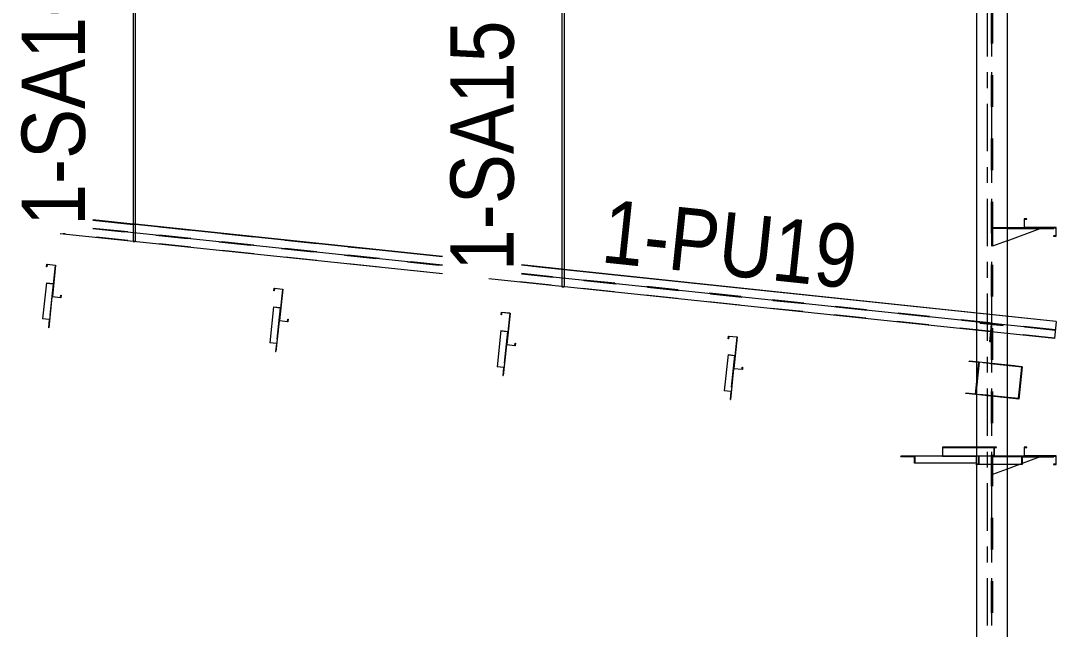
# Model space of a CAD drawing. Header units: millimetres. Extents: x -49 to 1122, y -181 to 639.
# Drawn here: x 1002.4 to 1067.9, y 493.5 to 532 of the extents above; entities that cross this region are included whole.
import ezdxf

# ---------------------------------------------------------------- set-up
doc = ezdxf.new("R2010")
doc.units = ezdxf.units.MM
for name, pattern in [('XKITLINE00', [0]), ('XKITLINE02', [4, 2, -2]), ('XKITLINE03', [6, 3, -1, 1, -1])]:
    doc.linetypes.add(name, pattern=pattern)
for name, color, linetype, lineweight in [('Part', 2, 'Continuous', 0), ('PartMark', 7, 'Continuous', 0), ('S-grid', 1, 'Continuous', 0)]:
    doc.layers.add(name, color=color, linetype=linetype, lineweight=lineweight)
doc.styles.add('ARIAL', font='ARIAL.TTF')

# ---------------------------------------------------------------- blocks, each defined once
blk = doc.blocks.new('*A291')
at = {"layer": 'Part'}
blk.add_hatch(color=3, dxfattribs=at).paths.add_polyline_path([(1062.399, 510.422), (1062.402, 510.444), (1063.034, 510.378), (1062.818, 508.334), (1062.186, 508.4), (1062.188, 508.422), (1062.795, 508.359), (1063.006, 510.359)], flags=17)
blk = doc.blocks.new('*A292')
at = {"layer": 'Part'}
blk.add_hatch(color=3, dxfattribs=at).paths.add_polyline_path([(1060.747, 504.98), (1060.747, 504.464), (1063.034, 504.464), (1063.034, 503.909), (1062.843, 503.909), (1062.843, 503.929), (1063.011, 503.929), (1063.011, 504.444), (1060.724, 504.444), (1060.724, 505), (1060.914, 505), (1060.914, 504.98)], flags=17)
blk = doc.blocks.new('*A293')
at = {"layer": 'Part'}
blk.add_hatch(color=3, dxfattribs=at).paths.add_polyline_path([(1004.951, 514.477), (1004.966, 514.623), (1004.986, 514.621), (1004.968, 514.455), (1004.416, 514.513), (1004.626, 516.504), (1004.113, 516.558), (1004.098, 516.413), (1004.078, 516.415), (1004.095, 516.58), (1004.648, 516.522), (1004.438, 514.531)], flags=17)
blk = doc.blocks.new('*A301')
at = {"layer": 'Part'}
blk.add_hatch(color=3, dxfattribs=at).paths.add_polyline_path([(1019.315, 512.962), (1019.331, 513.108), (1019.351, 513.106), (1019.333, 512.94), (1018.781, 512.998), (1018.991, 514.989), (1018.478, 515.043), (1018.463, 514.897), (1018.443, 514.9), (1018.46, 515.065), (1019.013, 515.007), (1018.803, 513.016)], flags=17)
blk = doc.blocks.new('*A410')
at = {"layer": 'Part'}
blk.add_hatch(color=3, dxfattribs=at).paths.add_polyline_path([(1046.916, 508.575), (1046.919, 508.601), (1047.361, 508.555), (1047.305, 508.02), (1047.283, 508.022), (1047.336, 508.53)], flags=17)
blk = doc.blocks.new('*A411')
at = {"layer": 'Part'}
blk.add_hatch(color=3, dxfattribs=at).paths.add_polyline_path([(1058.08, 504.422), (1058.08, 504.444), (1058.999, 504.444), (1058.999, 504), (1058.953, 504), (1058.953, 504.422)], flags=17)
blk = doc.blocks.new('*A424')
at = {"layer": 'Part'}
blk.add_hatch(color=3, dxfattribs=at).paths.add_polyline_path([(1033.68, 511.447), (1033.695, 511.592), (1033.715, 511.59), (1033.698, 511.425), (1033.145, 511.483), (1033.355, 513.474), (1032.843, 513.528), (1032.827, 513.382), (1032.807, 513.384), (1032.825, 513.55), (1033.377, 513.492), (1033.167, 511.501)], flags=17)
blk = doc.blocks.new('*A426')
at = {"layer": 'Part'}
blk.add_hatch(color=3, dxfattribs=at).paths.add_polyline_path([(1003.822, 513.12), (1003.825, 513.147), (1004.267, 513.1), (1004.21, 512.565), (1004.188, 512.567), (1004.242, 513.076)], flags=17)
blk = doc.blocks.new('*A427')
at = {"layer": 'Part'}
blk.add_hatch(color=3, dxfattribs=at).paths.add_polyline_path([(1018.187, 511.605), (1018.19, 511.632), (1018.632, 511.585), (1018.575, 511.05), (1018.553, 511.052), (1018.607, 511.561)], flags=17)
blk = doc.blocks.new('*A428')
at = {"layer": 'Part'}
blk.add_hatch(color=3, dxfattribs=at).paths.add_polyline_path([(1048.045, 509.931), (1048.06, 510.077), (1048.08, 510.075), (1048.063, 509.909), (1047.51, 509.968), (1047.72, 511.959), (1047.207, 512.013), (1047.192, 511.867), (1047.172, 511.869), (1047.19, 512.035), (1047.742, 511.977), (1047.532, 509.986)], flags=17)
blk = doc.blocks.new('*A429')
at = {"layer": 'Part'}
blk.add_hatch(color=3, dxfattribs=at).paths.add_polyline_path([(1032.552, 510.09), (1032.554, 510.117), (1032.996, 510.07), (1032.94, 509.535), (1032.918, 509.537), (1032.971, 510.046)], flags=17)
blk = doc.blocks.new('*A1727')
at = {"layer": 'Part', "color": 2, "linetype": 'XKITLINE00', "lineweight": 0}
for p, q in [((1062.399, 510.422), (1062.402, 510.444)), ((1063.006, 510.359), (1062.399, 510.422)), ((1065.272, 510.148), (1062.402, 510.444)), ((1062.402, 510.444), (1063.034, 510.378)), ((1062.795, 508.359), (1063.006, 510.359)), ((1063.034, 510.378), (1062.818, 508.334)), ((1065.755, 510.097), (1063.034, 510.378)), ((1065.272, 510.148), (1065.755, 510.097)), ((1065.755, 510.097), (1065.541, 508.053)), ((1062.186, 508.4), (1062.188, 508.422)), ((1062.818, 508.334), (1062.186, 508.4)), ((1062.795, 508.36), (1062.188, 508.422)), ((1062.188, 508.422), (1062.795, 508.359)), ((1065.541, 508.053), (1062.818, 508.334))]:
    blk.add_line(p, q, dxfattribs=at)
at = {"layer": 'Part', "color": 7, "linetype": 'XKITLINE02', "lineweight": 0}
for p, q in [((1065.27, 510.126), (1062.399, 510.422)), ((1065.734, 510.077), (1063.006, 510.359)), ((1065.27, 510.126), (1065.272, 510.148)), ((1065.734, 510.077), (1065.27, 510.126)), ((1065.524, 508.077), (1065.734, 510.077)), ((1065.058, 508.104), (1062.186, 508.4)), ((1065.06, 508.126), (1062.795, 508.36)), ((1065.524, 508.077), (1062.795, 508.359)), ((1065.058, 508.104), (1065.06, 508.126)), ((1065.541, 508.053), (1065.058, 508.104)), ((1065.06, 508.126), (1065.524, 508.077))]:
    blk.add_line(p, q, dxfattribs=at)
blk = doc.blocks.new('*A1728')
at = {"layer": 'Part', "color": 2, "linetype": 'XKITLINE00', "lineweight": 0}
for p, q in [((1064.131, 505), (1060.724, 505)), ((1060.724, 505), (1060.724, 504.444)), ((1060.747, 504.464), (1060.747, 504.98)), ((1060.747, 504.98), (1064.131, 504.98)), ((1060.914, 504.98), (1060.914, 505)), ((1064.003, 504.464), (1064.003, 504.98)), ((1064.131, 504.98), (1064.131, 505)), ((1063.011, 504.444), (1060.724, 504.444)), ((1060.747, 504.464), (1065.755, 504.464)), ((1063.011, 503.929), (1063.011, 504.444)), ((1063.034, 503.909), (1063.034, 504.464)), ((1065.755, 504.464), (1065.755, 503.909)), ((1062.843, 503.909), (1062.843, 503.929)), ((1063.011, 503.929), (1062.843, 503.929)), ((1065.755, 503.909), (1062.843, 503.909))]:
    blk.add_line(p, q, dxfattribs=at)
at = {"layer": 'Part', "color": 7, "linetype": 'XKITLINE02', "lineweight": 0}
for p, q in [((1063.985, 504.444), (1063.985, 505)), ((1065.738, 504.444), (1063.011, 504.444)), ((1065.738, 503.929), (1065.738, 504.444)), ((1063.011, 503.929), (1065.738, 503.929)), ((1065.61, 503.909), (1065.61, 503.929))]:
    blk.add_line(p, q, dxfattribs=at)
blk = doc.blocks.new('*A1729')
at = {"layer": 'Part', "color": 2, "linetype": 'XKITLINE00', "lineweight": 0}
for p, q in [((1004.078, 516.415), (1004.095, 516.58)), ((1004.095, 516.58), (1004.648, 516.522)), ((1004.098, 516.413), (1004.078, 516.415)), ((1004.113, 516.558), (1004.098, 516.413)), ((1004.626, 516.504), (1004.113, 516.558)), ((1004.626, 516.504), (1004.416, 514.513)), ((1004.648, 516.522), (1004.438, 514.531)), ((1004.951, 514.477), (1004.966, 514.623)), ((1004.966, 514.623), (1004.986, 514.621)), ((1004.986, 514.621), (1004.968, 514.455)), ((1004.968, 514.455), (1004.416, 514.513)), ((1004.438, 514.531), (1004.951, 514.477))]:
    blk.add_line(p, q, dxfattribs=at)
blk = doc.blocks.new('*A1737')
at = {"layer": 'Part', "color": 2, "linetype": 'XKITLINE00', "lineweight": 0}
for p, q in [((1018.443, 514.9), (1018.46, 515.065)), ((1018.463, 514.897), (1018.443, 514.9)), ((1018.46, 515.065), (1019.013, 515.007)), ((1018.478, 515.043), (1018.463, 514.897)), ((1018.991, 514.989), (1018.478, 515.043)), ((1018.991, 514.989), (1018.781, 512.998)), ((1019.013, 515.007), (1018.803, 513.016)), ((1019.333, 512.94), (1018.781, 512.998)), ((1018.803, 513.016), (1019.315, 512.962)), ((1019.315, 512.962), (1019.331, 513.108)), ((1019.331, 513.108), (1019.351, 513.106)), ((1019.351, 513.106), (1019.333, 512.94))]:
    blk.add_line(p, q, dxfattribs=at)
blk = doc.blocks.new('*A2170')
at = {"layer": 'Part', "color": 2, "linetype": 'XKITLINE00', "lineweight": 0}
for p, q in [((1066.056, 519.444), (1065.889, 519.444)), ((1065.889, 519.444), (1065.889, 518.889)), ((1065.909, 518.909), (1065.909, 519.424)), ((1065.909, 519.424), (1066.056, 519.424)), ((1066.056, 519.424), (1066.056, 519.444)), ((1065.889, 518.889), (1067.891, 518.889)), ((1067.911, 518.909), (1065.909, 518.909)), ((1067.891, 518.889), (1067.891, 518.373)), ((1067.911, 518.353), (1067.911, 518.909)), ((1067.891, 518.373), (1067.744, 518.373)), ((1067.744, 518.373), (1067.744, 518.353)), ((1067.744, 518.353), (1067.911, 518.353))]:
    blk.add_line(p, q, dxfattribs=at)
blk = doc.blocks.new('*A2171')
at = {"layer": 'Part', "color": 2, "linetype": 'XKITLINE00', "lineweight": 0}
for p, q in [((1066.056, 505), (1065.889, 505)), ((1065.889, 505), (1065.889, 504.444)), ((1065.909, 504.464), (1065.909, 504.98)), ((1065.909, 504.98), (1066.056, 504.98)), ((1066.056, 504.98), (1066.056, 505)), ((1065.889, 504.444), (1067.891, 504.444)), ((1067.911, 504.464), (1065.909, 504.464)), ((1067.891, 504.444), (1067.891, 503.929)), ((1067.911, 503.909), (1067.911, 504.464)), ((1067.891, 503.929), (1067.744, 503.929)), ((1067.744, 503.929), (1067.744, 503.909)), ((1067.744, 503.909), (1067.911, 503.909))]:
    blk.add_line(p, q, dxfattribs=at)
blk = doc.blocks.new('*A2174')
at = {"layer": 'Part', "color": 7, "linetype": 'XKITLINE02', "lineweight": 0}
for p, q in [((1063.872, 518.833), (1063.872, 517.722)), ((1066.889, 518.833), (1063.872, 518.833)), ((1064.806, 518.066), (1063.872, 517.722))]:
    blk.add_line(p, q, dxfattribs=at)
at = {"layer": 'Part', "color": 2, "linetype": 'XKITLINE00', "lineweight": 0}
blk.add_line((1064.806, 518.066), (1066.889, 518.833), dxfattribs=at)
blk = doc.blocks.new('*A2175')
at = {"layer": 'Part', "color": 7, "linetype": 'XKITLINE02', "lineweight": 0}
for p, q in [((1063.872, 518.889), (1063.872, 518.833)), ((1064.806, 518.889), (1063.872, 518.889)), ((1064.806, 518.833), (1063.872, 518.833)), ((1067.761, 518.889), (1065.889, 518.889))]:
    blk.add_line(p, q, dxfattribs=at)
at = {"layer": 'Part', "color": 2, "linetype": 'XKITLINE00', "lineweight": 0}
for p, q in [((1065.889, 518.889), (1064.806, 518.889)), ((1064.806, 518.833), (1067.761, 518.833)), ((1067.761, 518.833), (1067.761, 518.889))]:
    blk.add_line(p, q, dxfattribs=at)
blk = doc.blocks.new('*A2176')
at = {"layer": 'Part', "color": 7, "linetype": 'XKITLINE02', "lineweight": 0}
for p, q in [((1063.872, 504.389), (1063.872, 503.278)), ((1066.889, 504.389), (1063.872, 504.389)), ((1064.806, 503.622), (1063.872, 503.278)), ((1065.755, 503.971), (1065.586, 503.909))]:
    blk.add_line(p, q, dxfattribs=at)
at = {"layer": 'Part', "color": 2, "linetype": 'XKITLINE00', "lineweight": 0}
for p, q in [((1066.889, 504.389), (1065.755, 503.971)), ((1065.586, 503.909), (1064.806, 503.622))]:
    blk.add_line(p, q, dxfattribs=at)
blk = doc.blocks.new('*A2177')
at = {"layer": 'Part', "color": 7, "linetype": 'XKITLINE02', "lineweight": 0}
for p, q in [((1063.872, 504.444), (1063.872, 504.389)), ((1065.755, 504.444), (1063.872, 504.444)), ((1065.755, 504.389), (1063.872, 504.389)), ((1067.761, 504.444), (1065.889, 504.444))]:
    blk.add_line(p, q, dxfattribs=at)
at = {"layer": 'Part', "color": 2, "linetype": 'XKITLINE00', "lineweight": 0}
for p, q in [((1065.889, 504.444), (1065.755, 504.444)), ((1065.755, 504.389), (1067.761, 504.389)), ((1067.761, 504.389), (1067.761, 504.444))]:
    blk.add_line(p, q, dxfattribs=at)
blk = doc.blocks.new('*A2341')
at = {"layer": 'S-grid', "color": 1, "linetype": 'XKITLINE03', "lineweight": 0}
blk.add_line((1063.556, 427.722), (1063.556, 548.533), dxfattribs=at)
blk = doc.blocks.new('*A2343')
at = {"layer": 'S-grid', "color": 1, "linetype": 'XKITLINE03', "lineweight": 0}
blk.add_line((1063.833, 427.722), (1063.833, 548.533), dxfattribs=at)
blk = doc.blocks.new('*A2360')
at = {"layer": 'Part', "color": 7, "linetype": 'XKITLINE02', "lineweight": 0}
for p, q in [((1063.794, 548.533), (1063.794, 460.111)), ((1063.872, 548.533), (1063.872, 460.111)), ((1062.861, 513.498), (1062.861, 512.401)), ((1064.806, 513.293), (1064.806, 512.196)), ((1062.861, 510.396), (1062.861, 510.374)), ((1064.806, 510.195), (1064.806, 508.129)), ((1062.861, 508.985), (1062.861, 508.329)), ((1062.861, 505), (1062.861, 504)), ((1064.806, 504.464), (1064.806, 503.909)), ((1062.861, 503.929), (1062.861, 503.909))]:
    blk.add_line(p, q, dxfattribs=at)
at = {"layer": 'Part', "color": 2, "linetype": 'XKITLINE00', "lineweight": 0}
for p, q in [((1062.861, 532.798), (1062.861, 513.498)), ((1064.806, 532.798), (1064.806, 513.293)), ((1062.861, 512.401), (1062.861, 510.396)), ((1064.806, 512.196), (1064.806, 510.195)), ((1062.861, 510.374), (1062.861, 508.985)), ((1062.861, 508.329), (1062.861, 505)), ((1064.806, 508.129), (1064.806, 504.464)), ((1062.861, 504), (1062.861, 503.929)), ((1062.861, 503.909), (1062.861, 460.111)), ((1064.806, 503.909), (1064.806, 460.111))]:
    blk.add_line(p, q, dxfattribs=at)
blk = doc.blocks.new('*A2368')
at = {"layer": 'Part', "color": 2, "linetype": 'XKITLINE00', "lineweight": 0}
for p, q in [((1047.157, 510.861), (1046.916, 508.575)), ((1047.157, 510.861), (1047.599, 510.814)), ((1047.51, 509.968), (1047.305, 508.02)), ((1047.336, 508.53), (1046.916, 508.575)), ((1046.919, 508.601), (1047.361, 508.555)), ((1047.336, 508.53), (1047.283, 508.022)), ((1047.283, 508.022), (1047.305, 508.02))]:
    blk.add_line(p, q, dxfattribs=at)
at = {"layer": 'Part', "color": 7, "linetype": 'XKITLINE02', "lineweight": 0}
for p, q in [((1047.156, 510.843), (1047.575, 510.798)), ((1047.575, 510.798), (1047.336, 508.53)), ((1047.599, 510.814), (1047.51, 509.968)), ((1047.539, 510.452), (1047.561, 510.449))]:
    blk.add_line(p, q, dxfattribs=at)
blk = doc.blocks.new('*A2369')
at = {"layer": 'Part', "color": 2, "linetype": 'XKITLINE00', "lineweight": 0}
for p, q in [((1058.08, 504.422), (1058.08, 504.444)), ((1060.724, 504.444), (1058.08, 504.444)), ((1058.08, 504.422), (1058.953, 504.422)), ((1058.953, 504), (1058.953, 504.422)), ((1058.999, 504), (1058.999, 504.444)), ((1062.873, 504.444), (1062.873, 504)), ((1062.873, 504), (1058.953, 504))]:
    blk.add_line(p, q, dxfattribs=at)
at = {"layer": 'Part', "color": 7, "linetype": 'XKITLINE02', "lineweight": 0}
for p, q in [((1062.862, 504.422), (1058.953, 504.422)), ((1060.724, 504.444), (1062.873, 504.444)), ((1062.658, 504.422), (1062.658, 504.444)), ((1062.862, 504), (1062.862, 504.422)), ((1062.873, 504), (1062.862, 504))]:
    blk.add_line(p, q, dxfattribs=at)
blk = doc.blocks.new('*A2491')
at = {"layer": 'Part', "color": 2, "linetype": 'XKITLINE00', "lineweight": 0}
for p, q in [((1009.548, 519.12), (1006.998, 519.389)), ((1006.998, 519.369), (1009.548, 519.1)), ((1006.998, 518.85), (1029.107, 516.519)), ((1029.107, 517.057), (1009.681, 519.106)), ((1029.107, 517.037), (1009.681, 519.086)), ((1029.107, 515.96), (1004.928, 518.51)), ((1036.657, 516.261), (1034.107, 516.53)), ((1036.657, 516.241), (1034.107, 516.51)), ((1034.107, 515.992), (1067.855, 512.433)), ((1067.911, 512.965), (1036.791, 516.247)), ((1067.909, 512.945), (1036.791, 516.227)), ((1067.797, 511.88), (1032.041, 515.651)), ((1067.909, 512.945), (1067.797, 511.88)), ((1067.911, 512.965), (1067.909, 512.945))]:
    blk.add_line(p, q, dxfattribs=at)
at = {"layer": 'Part', "color": 7, "linetype": 'XKITLINE02', "lineweight": 0}
for p, q in [((1029.107, 516.519), (1006.998, 518.85)), ((1006.998, 518.83), (1029.107, 516.499)), ((1029.107, 516.499), (1006.998, 518.83)), ((1009.681, 519.106), (1009.548, 519.12)), ((1029.107, 517.037), (1009.548, 519.1)), ((1009.681, 519.086), (1009.548, 519.1)), ((1029.107, 515.98), (1005.118, 518.51)), ((1036.791, 516.227), (1034.107, 516.51)), ((1067.855, 512.433), (1034.107, 515.992)), ((1034.107, 515.971), (1067.853, 512.413)), ((1067.853, 512.413), (1034.107, 515.971)), ((1036.791, 516.247), (1036.657, 516.261)), ((1067.799, 511.9), (1032.231, 515.651))]:
    blk.add_line(p, q, dxfattribs=at)
blk = doc.blocks.new('*A2498')
at = {"layer": 'Part', "color": 2, "linetype": 'XKITLINE00', "lineweight": 0}
for p, q in [((1032.807, 513.384), (1032.825, 513.55)), ((1032.827, 513.382), (1032.807, 513.384)), ((1032.825, 513.55), (1033.377, 513.492)), ((1032.843, 513.528), (1032.827, 513.382)), ((1033.355, 513.474), (1032.843, 513.528)), ((1033.355, 513.474), (1033.145, 511.483)), ((1033.377, 513.492), (1033.167, 511.501)), ((1033.698, 511.425), (1033.145, 511.483)), ((1033.167, 511.501), (1033.68, 511.447)), ((1033.68, 511.447), (1033.695, 511.592)), ((1033.695, 511.592), (1033.715, 511.59)), ((1033.715, 511.59), (1033.698, 511.425))]:
    blk.add_line(p, q, dxfattribs=at)
blk = doc.blocks.new('*A2510')
at = {"layer": 'Part', "color": 2, "linetype": 'XKITLINE00', "lineweight": 0}
for p, q in [((1004.063, 515.406), (1003.822, 513.12)), ((1004.063, 515.406), (1004.505, 515.36)), ((1004.416, 514.513), (1004.21, 512.565)), ((1004.242, 513.076), (1003.822, 513.12)), ((1003.825, 513.147), (1004.267, 513.1)), ((1004.242, 513.076), (1004.188, 512.567)), ((1004.188, 512.567), (1004.21, 512.565))]:
    blk.add_line(p, q, dxfattribs=at)
at = {"layer": 'Part', "color": 7, "linetype": 'XKITLINE02', "lineweight": 0}
for p, q in [((1004.061, 515.388), (1004.481, 515.344)), ((1004.481, 515.344), (1004.242, 513.076)), ((1004.505, 515.36), (1004.416, 514.513)), ((1004.445, 514.997), (1004.467, 514.995))]:
    blk.add_line(p, q, dxfattribs=at)
blk = doc.blocks.new('*A2511')
at = {"layer": 'Part', "color": 2, "linetype": 'XKITLINE00', "lineweight": 0}
for p, q in [((1018.428, 513.891), (1018.187, 511.605)), ((1018.428, 513.891), (1018.87, 513.845)), ((1018.781, 512.998), (1018.575, 511.05)), ((1018.607, 511.561), (1018.187, 511.605)), ((1018.19, 511.632), (1018.632, 511.585)), ((1018.607, 511.561), (1018.553, 511.052)), ((1018.553, 511.052), (1018.575, 511.05))]:
    blk.add_line(p, q, dxfattribs=at)
at = {"layer": 'Part', "color": 7, "linetype": 'XKITLINE02', "lineweight": 0}
for p, q in [((1018.426, 513.873), (1018.846, 513.829)), ((1018.846, 513.829), (1018.607, 511.561)), ((1018.87, 513.845), (1018.781, 512.998)), ((1018.809, 513.482), (1018.831, 513.48))]:
    blk.add_line(p, q, dxfattribs=at)
blk = doc.blocks.new('*A2514')
at = {"layer": 'Part', "color": 2, "linetype": 'XKITLINE00', "lineweight": 0}
for p, q in [((1009.568, 533.901), (1009.548, 533.898)), ((1009.548, 533.898), (1009.548, 533.353)), ((1009.548, 533.898), (1009.568, 533.894)), ((1009.615, 533.902), (1009.568, 533.901)), ((1009.568, 533.894), (1009.615, 533.893)), ((1009.662, 533.901), (1009.615, 533.902)), ((1009.615, 533.893), (1009.662, 533.894)), ((1009.681, 533.898), (1009.662, 533.901)), ((1009.662, 533.894), (1009.681, 533.898)), ((1009.681, 533.898), (1009.681, 533.353)), ((1009.548, 532.798), (1009.548, 518.582)), ((1009.681, 532.798), (1009.681, 518.567)), ((1009.548, 518.023), (1009.548, 518.01)), ((1009.568, 518.007), (1009.548, 518.01)), ((1009.615, 518.006), (1009.568, 518.007)), ((1009.662, 518.007), (1009.615, 518.006)), ((1009.677, 518.009), (1009.662, 518.007))]:
    blk.add_line(p, q, dxfattribs=at)
at = {"layer": 'Part', "color": 7, "linetype": 'XKITLINE02', "lineweight": 0}
for p, q in [((1009.548, 533.353), (1009.548, 532.798)), ((1009.681, 533.353), (1009.681, 532.798)), ((1009.548, 518.582), (1009.548, 518.023)), ((1009.681, 518.567), (1009.681, 518.01)), ((1009.548, 518.01), (1009.568, 518.013)), ((1009.568, 518.013), (1009.615, 518.015)), ((1009.615, 518.015), (1009.662, 518.013)), ((1009.662, 518.013), (1009.681, 518.01)), ((1009.681, 518.01), (1009.677, 518.009))]:
    blk.add_line(p, q, dxfattribs=at)
blk = doc.blocks.new('*A2516')
at = {"layer": 'Part', "color": 2, "linetype": 'XKITLINE00', "lineweight": 0}
for p, q in [((1047.172, 511.869), (1047.19, 512.035)), ((1047.19, 512.035), (1047.742, 511.977)), ((1047.207, 512.013), (1047.192, 511.867)), ((1047.72, 511.959), (1047.207, 512.013)), ((1047.192, 511.867), (1047.172, 511.869)), ((1047.72, 511.959), (1047.51, 509.968)), ((1047.742, 511.977), (1047.532, 509.986)), ((1048.045, 509.931), (1048.06, 510.077)), ((1048.06, 510.077), (1048.08, 510.075)), ((1048.08, 510.075), (1048.063, 509.909)), ((1048.063, 509.909), (1047.51, 509.968)), ((1047.532, 509.986), (1048.045, 509.931))]:
    blk.add_line(p, q, dxfattribs=at)
blk = doc.blocks.new('*A2517')
at = {"layer": 'Part', "color": 2, "linetype": 'XKITLINE00', "lineweight": 0}
for p, q in [((1036.677, 533.901), (1036.657, 533.898)), ((1036.657, 533.898), (1036.657, 533.353)), ((1036.657, 533.898), (1036.677, 533.895)), ((1036.724, 533.902), (1036.677, 533.901)), ((1036.677, 533.895), (1036.724, 533.894)), ((1036.771, 533.901), (1036.724, 533.902)), ((1036.724, 533.894), (1036.771, 533.895)), ((1036.791, 533.898), (1036.771, 533.901)), ((1036.771, 533.895), (1036.791, 533.898)), ((1036.791, 533.898), (1036.791, 533.353)), ((1036.657, 532.798), (1036.657, 515.723)), ((1036.791, 532.798), (1036.791, 515.709)), ((1036.657, 515.164), (1036.657, 515.151)), ((1036.677, 515.148), (1036.657, 515.151)), ((1036.724, 515.147), (1036.677, 515.148)), ((1036.771, 515.148), (1036.724, 515.147)), ((1036.787, 515.15), (1036.771, 515.148))]:
    blk.add_line(p, q, dxfattribs=at)
at = {"layer": 'Part', "color": 7, "linetype": 'XKITLINE02', "lineweight": 0}
for p, q in [((1036.657, 533.353), (1036.657, 532.798)), ((1036.791, 533.353), (1036.791, 532.798)), ((1036.657, 515.723), (1036.657, 515.164)), ((1036.791, 515.709), (1036.791, 515.151)), ((1036.657, 515.151), (1036.677, 515.154)), ((1036.677, 515.154), (1036.724, 515.155)), ((1036.724, 515.155), (1036.771, 515.154)), ((1036.771, 515.154), (1036.791, 515.151)), ((1036.791, 515.151), (1036.787, 515.15))]:
    blk.add_line(p, q, dxfattribs=at)
blk = doc.blocks.new('*A2518')
at = {"layer": 'Part', "color": 2, "linetype": 'XKITLINE00', "lineweight": 0}
for p, q in [((1032.793, 512.376), (1032.552, 510.09)), ((1032.793, 512.376), (1033.235, 512.33)), ((1033.145, 511.483), (1032.94, 509.535)), ((1032.971, 510.046), (1032.552, 510.09)), ((1032.554, 510.117), (1032.996, 510.07)), ((1032.971, 510.046), (1032.918, 509.537)), ((1032.918, 509.537), (1032.94, 509.535))]:
    blk.add_line(p, q, dxfattribs=at)
at = {"layer": 'Part', "color": 7, "linetype": 'XKITLINE02', "lineweight": 0}
for p, q in [((1032.791, 512.358), (1033.211, 512.314)), ((1033.211, 512.314), (1032.971, 510.046)), ((1033.235, 512.33), (1033.145, 511.483)), ((1033.174, 511.967), (1033.196, 511.965))]:
    blk.add_line(p, q, dxfattribs=at)
blk = doc.blocks.new('*A2519')
at = {"layer": 'Part', "color": 7, "linetype": 'XKITLINE02', "lineweight": 0}
for p, q in [((1063.107, 512.858), (1063.113, 512.913)), ((1063.107, 512.858), (1064.544, 512.706)), ((1063.113, 512.913), (1064.549, 512.762)), ((1064.544, 512.706), (1064.549, 512.762))]:
    blk.add_line(p, q, dxfattribs=at)
blk = doc.blocks.new('*A2520')
at = {"layer": 'Part', "color": 7, "linetype": 'XKITLINE02', "lineweight": 0}
for p, q in [((1063.798, 512.785), (1063.747, 512.307)), ((1063.798, 512.785), (1063.853, 512.779)), ((1063.853, 512.779), (1063.798, 512.785)), ((1063.803, 512.301), (1063.853, 512.779))]:
    blk.add_line(p, q, dxfattribs=at)
at = {"layer": 'Part', "color": 2, "linetype": 'XKITLINE00', "lineweight": 0}
for p, q in [((1063.747, 512.307), (1063.681, 511.68)), ((1063.737, 511.674), (1063.803, 512.301)), ((1063.681, 511.68), (1063.737, 511.674))]:
    blk.add_line(p, q, dxfattribs=at)
blk = doc.blocks.new('*A2838')
at = {"layer": 'PartMark', "color": 3, "style": 'ARIAL', "width": 0.85}
blk.add_text('1-SA16', height=4, rotation=90.00021, dxfattribs=at).set_placement((1006.498, 519.01))
blk = doc.blocks.new('*A2840')
at = {"layer": 'PartMark', "color": 3, "style": 'ARIAL', "width": 0.85}
blk.add_text('1-SA15', height=4, rotation=90.00021, dxfattribs=at).set_placement((1033.607, 516.151))
blk = doc.blocks.new('*A2843')
at = {"layer": 'PartMark', "color": 3, "style": 'ARIAL', "width": 0.85}
blk.add_text('1-PU19', height=4, rotation=-6.02179, dxfattribs=at).set_placement((1039.059, 516.712))

msp = doc.modelspace()

# ---------------------------------------------------------------- block references
at = {"lineweight": 0}
for name in ['*A2341', '*A2343', '*A2360', '*A2838', '*A2514', '*A2517', '*A2840', '*A2491', '*A2843', '*A2170', '*A2175', '*A2174', '*A293', '*A1729', '*A2510', '*A301', '*A1737', '*A2511', '*A424', '*A2498', '*A426', '*A2519', '*A2520', '*A2518', '*A428', '*A2516', '*A427', '*A2368', '*A429', '*A291', '*A1727', '*A410', '*A292', '*A1728', '*A2171', '*A411', '*A2369', '*A2177', '*A2176']:
    msp.add_blockref(name, (0, 0), dxfattribs=at)

doc.saveas('drawing.dxf')
